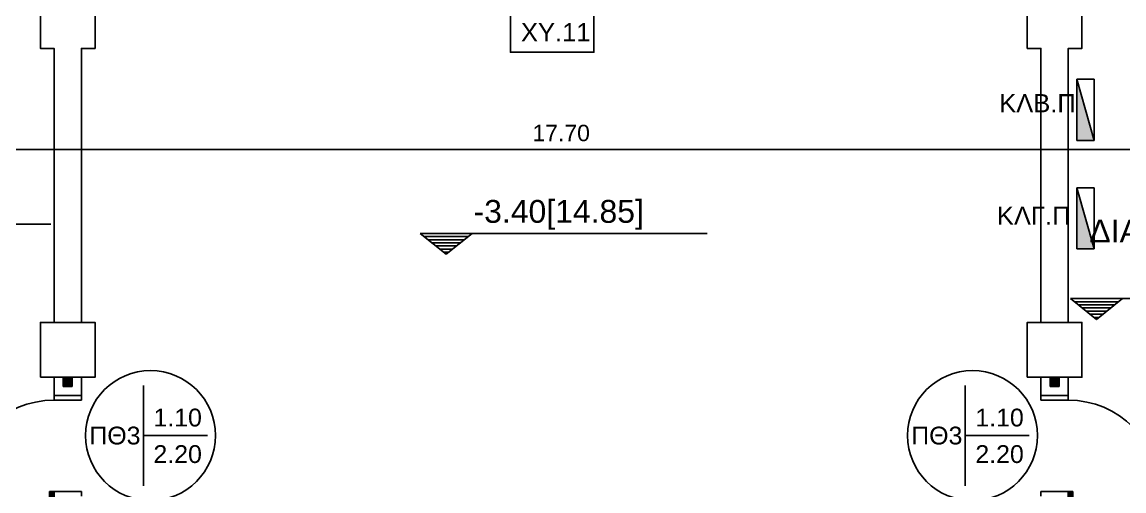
# Model space of a CAD drawing. Header units: metres. Extents: x -11 to 85, y -301 to 135.
# Drawn here: x 25.37 to 37.43, y -276.04 to -270.91 of the extents above; entities that cross this region are included whole.
import ezdxf
from ezdxf.enums import TextEntityAlignment as Align

# ---------------------------------------------------------------- set-up
doc = ezdxf.new("R2010")
doc.units = ezdxf.units.M
doc.header["$LTSCALE"] = 0.036
doc.header["$PDMODE"] = 2
for name, color, linetype in [('arxitek ypogeio', 252, 'Continuous'), ('DIMBLK', 252, 'Continuous'), ('electext', 20, 'Continuous'), ('HLEK-SYMBOL', 3, 'Continuous'), ('HLEK_FL001_SYMBOLS', 230, 'Continuous'), ('Parathira', 252, 'Continuous')]:
    doc.layers.add(name, color=color, linetype=linetype)
doc.styles.add('COMU-N', font='arial.ttf')
doc.styles.get("Standard").update_dxf_attribs({"font": 'arial.ttf'})
doc.styles.add('W4MS2', font='W4MS2.shx')
doc.dimstyles.new('CADWDOT', dxfattribs={"dimscale": 0.1, "dimtxt": 1.8, "dimasz": 0.08, "dimexe": 2, "dimexo": 0, "dimgap": 0.09, "dimtad": 0, "dimrnd": 0.001, "dimzin": 0, "dimdsep": 46, "dimtxsty": 'Standard', "dimblk1": 'ARTDIM', "dimblk2": 'ARTDIM', "dimsah": 1, "dimcen": 0.09, "dimdle": 0.05, "dimse1": 1, "dimse2": 1, "dimadec": 0, "dimazin": 0, "dimtfac": 1, "dimtmove": 0, "dimatfit": 3, "dimldrblk": 'ARTDIM', "dimfxl": 2, "dimtvp": 0.9999, "dimtolj": 1, "dimtzin": 0, "dimarcsym": 0})

# ---------------------------------------------------------------- blocks, each defined once
blk = doc.blocks.new('ARTDIM')
at = {"layer": 'DIMBLK'}
for p, q in [((0, -24.9975), (0, 24.9975)), ((-24.9975, 0), (24.9975, 0))]:
    blk.add_line(p, q, dxfattribs=at)
blk.add_circle((0, 0), 8.25, dxfattribs=at)
blk = doc.blocks.new('*D1587')
at = {"layer": 'arxitek ypogeio', "color": 0, "lineweight": -2}
blk.add_line((22.432, -272.303), (40.116, -272.303), dxfattribs=at)
at = {"layer": 'Defpoints', "color": 0, "transparency": 16777216}
for p in [(40.124, -272.303), (22.424, -272.383), (40.124, -272.696)]:
    blk.add_point(p, dxfattribs=at)
at = {"layer": 'arxitek ypogeio', "color": 0, "lineweight": -2, "xscale": 0.008, "yscale": 0.008, "zscale": 0.008, "rotation": 180}
blk.add_blockref('ARTDIM', (22.424, -272.303), dxfattribs=at)
at = {"layer": 'arxitek ypogeio', "color": 0, "lineweight": -2, "xscale": 0.008, "yscale": 0.008, "zscale": 0.008}
blk.add_blockref('ARTDIM', (40.124, -272.303), dxfattribs=at)
at = {"layer": 'arxitek ypogeio', "color": 0, "insert": (31.274, -272.123), "char_height": 0.18, "attachment_point": 5}
blk.add_mtext('\\A1;17.70', dxfattribs=at)
blk = doc.blocks.new('A$C796D02E1')
at = {"layer": 'Parathira'}
for p, q in [((0.3, 0.95), (0.3, -0.05)), ((0.35, 0.85), (0.3, 0.85)), ((0.31, 0.85), (0.31, 0.95)), ((0.32, 0.85), (0.32, 0.95)), ((0.33, 0.85), (0.33, 0.95)), ((0.34, 0.85), (0.34, 0.949)), ((0.35, -0.05), (0.35, 0.949)), ((0, -0.05), (0, 0)), ((0.35, 0.05), (0.3, 0.05)), ((0.3, 0), (0.3, -0.05)), ((0.31, -0.05), (0.31, 0.05)), ((0.32, -0.05), (0.32, 0.05)), ((0.33, -0.05), (0.33, 0.05)), ((0.34, -0.05), (0.34, 0.05)), ((0.3, -0.05), (0, -0.05)), ((0.3, -0.05), (0.35, -0.05)), ((0, -1.05), (0, -1.1)), ((0.3, -1.05), (0, -1.05)), ((0.3, -1.05), (0.25, -1.05)), ((0.3, -1.1), (0.3, -1.05))]:
    blk.add_line(p, q, dxfattribs=at)
blk.add_arc((0.3, -0.05), 1, 270, 90, dxfattribs=at)
blk = doc.blocks.new('gJ6_a28')
at = {"layer": 'HLEK-SYMBOL', "color": 0, "linetype": 'Continuous'}
for p, q in [((-0.67, 0), (-0.67, 0.19)), ((-0.67, 0.19), (0, 0.19)), ((-0.67, 0), (0, 0.19)), ((0, 0.19), (0, 0)), ((-0.67, 0), (0, 0))]:
    blk.add_line(p, q, dxfattribs=at)
at = {"layer": 'HLEK-SYMBOL', "color": 0}
blk.add_solid([(-0.67, 0.19), (0, 0.19), (-0.67, 0)], dxfattribs=at)
at = {"layer": 'HLEK-SYMBOL', "color": 0, "style": 'W4MS2', "flags": 8}
blk.add_attdef('NODE_NUMBER', (0.018, 0.091), '', height=0.1, dxfattribs=at)
blk.add_attdef('NODE_NUMBER', (0.018, 0.091), '', height=0.1, dxfattribs=at)

msp = doc.modelspace()

# ---------------------------------------------------------------- hatches: boundary and pattern name
at = {"layer": 'arxitek ypogeio'}
for points in [[(25.924, -274.796), (25.824, -274.796), (25.824, -274.896), (25.924, -274.896)], [(36.724, -274.796), (36.624, -274.796), (36.624, -274.896), (36.724, -274.896)]]:
    msp.add_hatch(color=256, dxfattribs=at).paths.add_polyline_path(points)

# ---------------------------------------------------------------- linework, layer by layer
for p, q in [((22.549, -273.121), (25.69, -273.121)), ((29.73, -273.221), (30.015, -273.45)), ((29.73, -273.221), (32.871, -273.221)), ((29.773, -273.256), (30.257, -273.256)), ((30.015, -273.45), (30.3, -273.221)), ((29.816, -273.29), (30.215, -273.29)), ((29.858, -273.324), (30.172, -273.324)), ((29.901, -273.358), (30.129, -273.358)), ((29.944, -273.393), (30.086, -273.393)), ((29.987, -273.427), (30.044, -273.427)), ((36.848, -273.935), (37.133, -274.163)), ((36.848, -273.935), (39.989, -273.935)), ((36.891, -273.969), (37.375, -273.969)), ((37.133, -274.163), (37.418, -273.935)), ((36.933, -274.003), (37.333, -274.003)), ((36.976, -274.037), (37.29, -274.037)), ((37.019, -274.072), (37.247, -274.072)), ((37.062, -274.106), (37.204, -274.106)), ((37.104, -274.14), (37.162, -274.14)), ((25.724, -274.996), (25.724, -274.796)), ((25.824, -274.896), (25.824, -274.796)), ((25.924, -274.896), (25.924, -274.796)), ((26.024, -274.996), (26.024, -274.796)), ((36.524, -274.996), (36.524, -274.796)), ((36.624, -274.896), (36.624, -274.796)), ((36.724, -274.896), (36.724, -274.796)), ((36.824, -274.996), (36.824, -274.796)), ((25.824, -274.896), (25.924, -274.896)), ((26.702, -274.884), (26.702, -275.984)), ((35.697, -274.884), (35.697, -275.984)), ((36.724, -274.896), (36.624, -274.896)), ((25.724, -274.996), (26.024, -274.996)), ((36.824, -274.996), (36.524, -274.996)), ((26.702, -275.434), (27.402, -275.434)), ((35.697, -275.434), (36.397, -275.434))]:
    msp.add_line(p, q, dxfattribs=at)
for points in [[(25.574, -267.596), (25.574, -266.996), (26.174, -266.996), (26.174, -267.596), (26.024, -267.596), (26.024, -270.596), (26.174, -270.596), (26.174, -271.196), (26.024, -271.196), (26.024, -274.196), (25.724, -274.196), (25.724, -271.196), (25.574, -271.196), (25.574, -270.596), (25.724, -270.596), (25.724, -267.596)], [(36.374, -267.596), (36.374, -266.996), (36.974, -266.996), (36.974, -267.596), (36.824, -267.596), (36.824, -270.596), (36.974, -270.596), (36.974, -271.196), (36.824, -271.196), (36.824, -274.196), (36.524, -274.196), (36.524, -271.196), (36.374, -271.196), (36.374, -270.596), (36.524, -270.596), (36.524, -267.596)], [(25.574, -274.796), (26.174, -274.796), (26.174, -274.196), (25.574, -274.196)], [(36.374, -274.796), (36.974, -274.796), (36.974, -274.196), (36.374, -274.196)]]:
    msp.add_lwpolyline(points, close=True, dxfattribs=at)
for centre in [(26.78, -275.434), (35.776, -275.434)]:
    msp.add_circle(centre, 0.711, dxfattribs=at)
at = {"layer": 'electext'}
msp.add_lwpolyline([(30.718, -270.745), (31.632, -270.745), (31.632, -271.239), (30.718, -271.239)], close=True, dxfattribs=at)

# ---------------------------------------------------------------- block references
at = {"layer": 'arxitek ypogeio', "rotation": 180}
msp.add_blockref('A$C796D02E1', (26.024, -276.096), dxfattribs=at)
at = {"layer": 'arxitek ypogeio', "xscale": -1, "rotation": 180}
msp.add_blockref('A$C796D02E1', (36.524, -276.096), dxfattribs=at)
at = {"layer": 'HLEK_FL001_SYMBOLS', "rotation": 90}
for p in [(37.106, -271.533), (37.106, -272.721)]:
    msp.add_blockref('gJ6_a28', p, dxfattribs=at)

# ---------------------------------------------------------------- texts
at = {"layer": 'arxitek ypogeio', "style": 'COMU-N'}
msp.add_text('ΔΙΑΔΡΟΜΟΣ', height=0.25, dxfattribs=at).set_placement((37.055, -273.32))
msp.add_attdef('-3.40[14.85]', (30.315, -273.105), '±0.00', height=0.25, dxfattribs=at)
for tag, text, p in [('1.10', '0.90', (27.077, -275.334)), ('1.10', '0.90', (36.072, -275.334)), ('ΠΘ3', '2.20', (26.39, -275.531)), ('ΠΘ3', '2.20', (35.385, -275.531)), ('2.20', '2.20', (27.077, -275.734)), ('2.20', '2.20', (36.072, -275.734))]:
    msp.add_attdef(tag, text=text, height=0.195, dxfattribs=at).set_placement(p, align=Align.CENTER)
at = {"layer": 'electext', "style": 'COMU-N'}
for s, p in [('ΧΥ.11', (30.834, -271.119)), ('ΚΛB.Π', (36.068, -271.896)), ('ΚΛΓ.Π', (36.043, -273.127))]:
    msp.add_text(s, height=0.2, dxfattribs=at).set_placement(p)

# ---------------------------------------------------------------- dimensions: what is measured, and where the dimension line sits
at = {"layer": 'arxitek ypogeio'}
dim = msp.add_linear_dim(base=(40.124, -272.303), p1=(22.424, -272.383), p2=(40.124, -272.696), dimstyle='CADWDOT', dxfattribs=at)
dim.commit()
dim.dimension.update_dxf_attribs({"geometry": '*D1587', "text_midpoint": (31.274, -272.123)})

doc.saveas('drawing.dxf')
